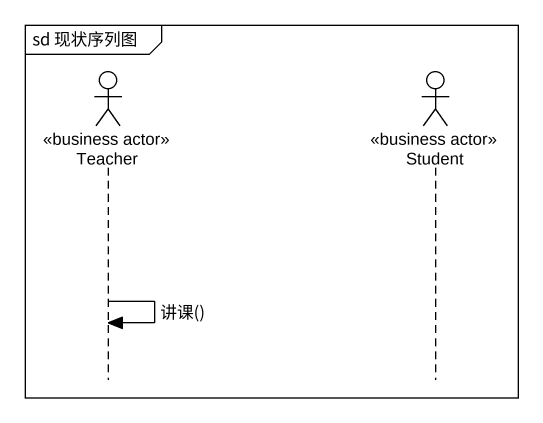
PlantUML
@startuml
mainframe sd 现状序列图
hide footbox
actor Teacher <<business actor>>
actor Student <<business actor>>

Teacher -> Teacher : 讲课()
@enduml
